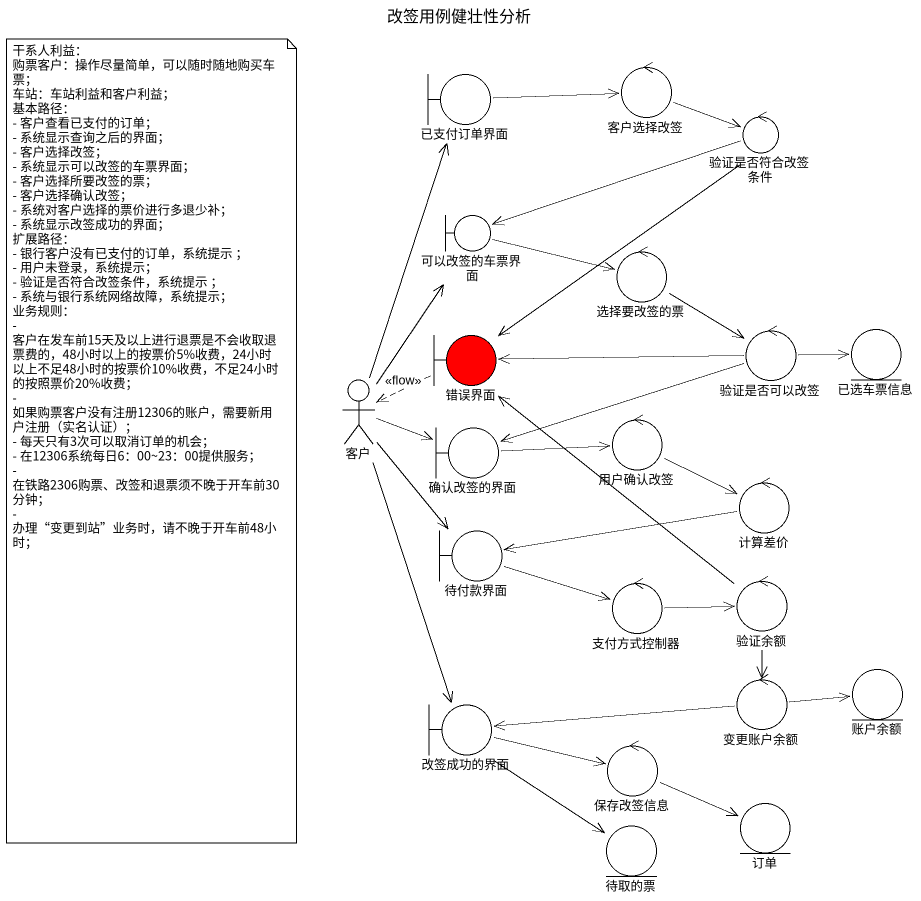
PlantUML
@startuml
title 改签用例健壮性分析
boundary 已支付订单界面
control 客户选择改签
control 验证是否符合改签条件
boundary 可以改签的车票界面
control 选择要改签的票
boundary 错误界面 #FF0000
control 验证是否可以改签
entity 已选车票信息
actor 客户
boundary 确认改签的界面
control 用户确认改签
control 计算差价
boundary 待付款界面
control 支付方式控制器
control 验证余额
boundary 改签成功的界面
control 变更账户余额
entity 账户余额
control 保存改签信息
entity 订单
entity 待取的票
已支付订单界面 -right-> 客户选择改签
客户选择改签 -right-> 验证是否符合改签条件
验证是否符合改签条件 -left-> 可以改签的车票界面
验证是否符合改签条件 --> 错误界面
可以改签的车票界面 -right-> 选择要改签的票
选择要改签的票 --> 验证是否可以改签
错误界面 .left.> 客户 : <<flow>>
验证是否可以改签 -left-> 错误界面
验证是否可以改签 -right-> 已选车票信息
验证是否可以改签 -left-> 确认改签的界面
客户 -up-> 已支付订单界面
客户 -up-> 可以改签的车票界面
客户 -right-> 确认改签的界面
客户 --> 待付款界面
客户 --> 改签成功的界面
确认改签的界面 -right-> 用户确认改签
用户确认改签 -right-> 计算差价
计算差价 -left-> 待付款界面
待付款界面 -right-> 支付方式控制器
支付方式控制器 -right-> 验证余额
验证余额 -up-> 错误界面
验证余额 --> 变更账户余额
改签成功的界面 -right-> 保存改签信息
改签成功的界面 --> 待取的票
变更账户余额 -left-> 改签成功的界面
变更账户余额 -right-> 账户余额
保存改签信息 -right-> 订单
note as N1
  干系人利益：
  购票客户：操作尽量简单，可以随时随地购买车票；
  车站：车站利益和客户利益；
  基本路径：
  - 客户查看已支付的订单；
  - 系统显示查询之后的界面；
  - 客户选择改签；
  - 系统显示可以改签的车票界面；
  - 客户选择所要改签的票；
  - 客户选择确认改签；
  - 系统对客户选择的票价进行多退少补；
  - 系统显示改签成功的界面；
  扩展路径：
  - 银行客户没有已支付的订单，系统提示 ；
  - 用户未登录，系统提示；
  - 验证是否符合改签条件，系统提示 ；
  - 系统与银行系统网络故障，系统提示；
  业务规则：
  - 客户在发车前15天及以上进行退票是不会收取退票费的，48小时以上的按票价5%收费，24小时以上不足48小时的按票价10%收费，不足24小时的按照票价20%收费；
  - 如果购票客户没有注册12306的账户，需要新用户注册（实名认证）；
  - 每天只有3次可以取消订单的机会；
  - 在12306系统每日6：00~23：00提供服务；
  - 在铁路2306购票、改签和退票须不晚于开车前30分钟；
  - 办理“变更到站”业务时，请不晚于开车前48小时；
end note
@enduml
